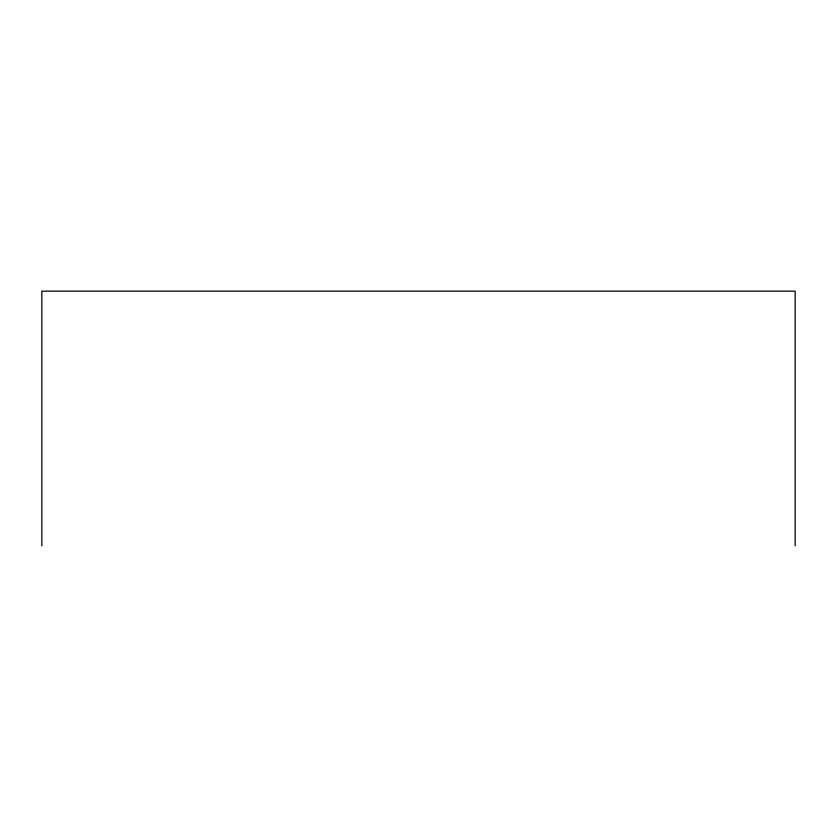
<?xml version="1.0" encoding="UTF-8"?>
<svg xmlns="http://www.w3.org/2000/svg" width="837" height="837" viewBox="0 0 837 837"><rect width="100%" height="100%" fill="white"/><g stroke="black" fill="none" stroke-linecap="round" stroke-linejoin="round"><path stroke-width="1.26" d="M795.15 545.85L795.15 291.15L41.85 291.15L41.85 545.85"/></g></svg>
